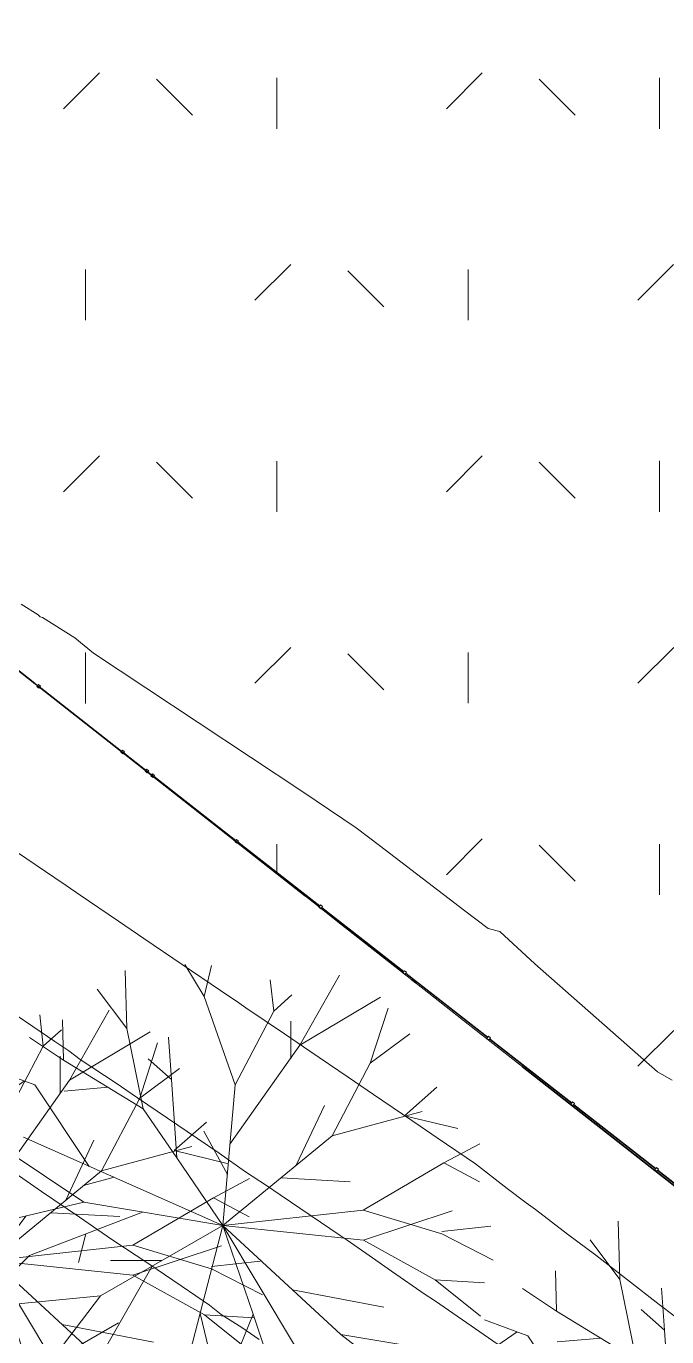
# Model space of a CAD drawing. Header units: metres. Extents: x -207 to 292, y -187 to 169.
# Drawn here: x -121.57 to -109.54, y -109.96 to -85.38 of the extents above; entities that cross this region are included whole.
import ezdxf

# ---------------------------------------------------------------- set-up
doc = ezdxf.new("R2010")
doc.units = ezdxf.units.M
doc.linetypes.add('IMPORT-IMPORT-LÍMITE2 _2_', pattern=[36.83, 6.35, -2.54, 0, -2.54, 25.4, 0, 0, 0])
for name, color, linetype, lineweight in [('A-GLAZ-CWMG', 7, 'Continuous', 9), ('ACHURADO', 7, 'Continuous', 9), ('arboles y arbustos', 7, 'Continuous', 9), ('C-TOPO', 7, 'Continuous', 9), ('C-TOPO-MAJR', 7, 'Continuous', 35), ('linea propiedad', 7, 'IMPORT-IMPORT-LÍMITE2 _2_', 35)]:
    doc.layers.add(name, color=color, linetype=linetype, lineweight=lineweight)
doc.layers.add('PR10-ARQ-PL-001-Emplazamiento-C-1_dwg', color=7, linetype='Continuous', lineweight=9, true_color=0x767676)

# ---------------------------------------------------------------- blocks, each defined once
blk = doc.blocks.new('PR10-ARQ-PL-001-Emplazamiento-C-1_dwg_Quad Corner Mullion - 50x50 mm-517351-PLANTA EMPLAZAMIENTO-674653-PLANTA EMPLAZAMIENTO ACTUALIZADO')
at = {"layer": 'A-GLAZ-CWMG', "flags": 128}
blk.add_lwpolyline([(0.025, 0.025), (-0.025, 0.025), (-0.025, -0.025), (0.025, -0.025)], close=True, dxfattribs=at)
blk = doc.blocks.new('PR10-ARQ-PL-001-Emplazamiento-C-1_dwg_Quad Corner Mullion - 50x50 mm-517358-PLANTA EMPLAZAMIENTO-674658-PLANTA EMPLAZAMIENTO ACTUALIZADO')
at = {"layer": 'A-GLAZ-CWMG', "flags": 128}
blk.add_lwpolyline([(0.025, 0.025), (0.025, -0.025), (-0.025, -0.025), (-0.025, 0.025)], close=True, dxfattribs=at)
blk = doc.blocks.new('PR10-ARQ-PL-001-Emplazamiento-C-1_dwg_Circular Mullion - 5mm-517344-PLANTA EMPLAZAMIENTO-674655-PLANTA EMPLAZAMIENTO ACTUALIZADO')
at = {"layer": 'A-GLAZ-CWMG', "flags": 128}
for points in [[(-84.442, 139.656), (-83.711, 141.464), (-83.713, 141.465), (-83.716, 141.466), (-84.446, 139.658), (-84.444, 139.657)], [(-84.444, 139.657), (-83.713, 141.465)]]:
    blk.add_lwpolyline(points, close=True, dxfattribs=at)
blk = doc.blocks.new('PR10-ARQ-PL-001-Emplazamiento-C-1_dwg_Circular Mullion - 5mm-523541-PLANTA EMPLAZAMIENTO-674665-PLANTA EMPLAZAMIENTO ACTUALIZADO')
at = {"layer": 'A-GLAZ-CWMG', "flags": 128}
for points in [[(-119.319, -99.334), (-119.736, -99.009), (-119.737, -99.01), (-119.739, -99.012), (-119.322, -99.338), (-119.32, -99.336)], [(-119.32, -99.336), (-119.737, -99.01)]]:
    blk.add_lwpolyline(points, close=True, dxfattribs=at)
blk = doc.blocks.new('PR10-ARQ-PL-001-Emplazamiento-C-1_dwg_Rectangular Mullion - 50 x 50 mm-517346-PLANTA EMPLAZAMIENTO-674657-PLANTA EMPLAZAMIENTO ACTUALIZADO')
at = {"layer": 'A-GLAZ-CWMG', "flags": 128}
blk.add_lwpolyline([(0.025, 0.025), (-0.025, 0.025), (-0.025, -0.025), (0.025, -0.025)], close=True, dxfattribs=at)
blk = doc.blocks.new('PR10-ARQ-PL-001-Emplazamiento-C-1_dwg_Rectangular Mullion - 50 x 50 mm-517357-PLANTA EMPLAZAMIENTO-674659-PLANTA EMPLAZAMIENTO ACTUALIZADO')
at = {"layer": 'A-GLAZ-CWMG', "flags": 128}
blk.add_lwpolyline([(0.025, 0.025), (0.025, -0.025), (-0.025, -0.025), (-0.025, 0.025)], close=True, dxfattribs=at)
blk = doc.blocks.new('PR10-ARQ-PL-001-Emplazamiento-C-1_dwg_Quad Corner Mullion - 50x50 mm-517354-PLANTA EMPLAZAMIENTO-674654-PLANTA EMPLAZAMIENTO ACTUALIZADO')
at = {"layer": 'A-GLAZ-CWMG', "flags": 128}
blk.add_lwpolyline([(0.025, 0.025), (0.025, -0.025), (-0.025, -0.025), (-0.025, 0.025)], close=True, dxfattribs=at)
blk = doc.blocks.new('PR10-ARQ-PL-001-Emplazamiento-C-1_dwg_Quad Corner Mullion - 50x50 mm-517356-PLANTA EMPLAZAMIENTO-674660-PLANTA EMPLAZAMIENTO ACTUALIZADO')
at = {"layer": 'A-GLAZ-CWMG', "flags": 128}
blk.add_lwpolyline([(0.025, 0.025), (-0.025, 0.025), (-0.025, -0.025), (0.025, -0.025)], close=True, dxfattribs=at)
blk = doc.blocks.new('PR10-ARQ-PL-001-Emplazamiento-C-1_dwg_PR10-ARQ-PL-001-Emplazamiento-WIP-A_dwg_arbolito2-671575-PLANTA EMPLAZAMIENTO-674710-PLANTA EMPLAZAMIENTO ACTUALIZADO')
at = {"layer": 'arboles y arbustos'}
for p, q in [((79, 3660), (-283, 4264)), ((-1368, 3061), (-1929, 3801)), ((3531, 3446), (3194, 2410)), ((1704, 3199), (1704, 2495)), ((1878, 2746), (565, 895)), ((-3295, 2076), (-3678, 1817)), ((-2547, 1888), (-1721, 1960)), ((2336, 1620), (1807, 496)), ((76, 1135), (516, 326)), ((-3637, 777), (-4331, 473)), ((-1609, 271), (-2183, 115)), ((2821, 188), (1534, 261)), ((-3269, -458), (-3616, -929)), ((3068, -911), (4732, -361)), ((-3676, -555), (-4665, -988)), ((5457, -647), (4542, -746)), ((-2140, -787), (-2280, -1329)), ((-716, -1292), (-1676, -1292)), ((4413, -1655), (5341, -1707)), ((1739, -1838), (3454, -2164)), ((-4369, -2226), (-3610, -2120)), ((6, -2283), (211, -3139)), ((-2328, -2920), (-1527, -2458)), ((-2796, -3175), (-3300, -4141)), ((-2023, -3367), (-2208, -5117)), ((3034, -3854), (4001, -4335)), ((-482, -4668), (-87, -4026)), ((-1156, -4443), (-1342, -5303)), ((1114, -4886), (1071, -5652))]:
    blk.add_line(p, q, dxfattribs=at)
at = {"layer": 'arboles y arbustos', "flags": 128}
for points in [[(1385, 3388), (661, 2007), (79, 3660), (221, 4243)], [(-2560, 2465), (-1063, 1554), (-1368, 3061), (-1401, 4150)], [(1322, 3974), (1385, 3388), (1728, 3690)], [(2623, 4059), (1878, 2746), (3390, 3652)], [(-3197, 2891), (-2560, 2465), (-2576, 3223)], [(4172, 1505), (2480, 1049), (3194, 2410), (3940, 2964)], [(-589, 2897), (-531, 2106), (-968, 2495)], [(-3908, 2302), (-3099, 2004), (-2078, 473)], [(-1063, 1554), (-433, 633), (-531, 2106)], [(2480, 1049), (433, -633), (661, 2007)], [(4449, 1960), (3842, 1426), (4838, 1183)], [(-4583, -358), (-3676, -555), (-2181, -197), (-3637, 777), (-4292, 1176)], [(-2181, -197), (433, -633), (-3312, 1026)], [(5254, 901), (4577, 540), (5249, 185)], [(-1866, -1951), (433, -633), (-433, 633)], [(4577, 540), (3067, -348), (433, -633), (2646, -2675)], [(-1080, -381), (-3199, -1193), (-4453, -2432)], [(3067, -348), (4539, -791), (5502, -1281)], [(-230, -3198), (433, -633), (1795, -2906)], [(997, -2297), (433, -633), (3068, -911), (4413, -1655), (5264, -2335)], [(-898, -1396), (-2023, -3367), (-2901, -4596)], [(-3623, -3597), (-2796, -3175), (-1866, -1951), (-3610, -2120), (-3954, -2795)], [(757, -2895), (997, -2297), (1284, -3142)], [(4224, -2938), (2646, -2675), (3965, -3695)], [(1996, -4647), (1795, -2906), (3034, -3854), (3507, -4643)], [(2305, -4291), (1284, -3142), (1114, -4886), (1710, -5354)], [(-1963, -5161), (-1156, -4443), (-230, -3198), (68, -4925)], [(2561, -5184), (2305, -4291), (3157, -4971)]]:
    blk.add_lwpolyline(points, dxfattribs=at)
blk = doc.blocks.new('PR10-ARQ-PL-001-Emplazamiento-C-1_dwg-674643-PLANTA EMPLAZAMIENTO ACTUALIZADO')
at = {"layer": 'ACHURADO'}
h = blk.add_hatch(dxfattribs=at)
h.set_pattern_fill('FP_1', color=256, style=0, pattern_type=2)
h.set_pattern_definition([(90, (-655750.258, -5498481.082), (-3.592, 3.592), [0.9525, -6.232]), (45, (-655750.258, -5498481.082), (-3.5921024484, 3.5921024484), [0.9525, -4.127]), (135, (-655750.258, -5498481.082), (-3.5921024484, -3.5921024484), [0.9525, -4.127])])
h.paths.add_polyline_path([(-94.086, -119.165), (-91.032, -70.423), (-99.695, -67.022), (-98.719, -64.566), (-118.96, -56.618), (-118.649, -55.835), (-118.855, -55.514), (-118.616, -54.913), (-118.277, -54.897), (-110.01, -34.083), (-113.235, -35.26), (-115.933, -41.843), (-119.856, -51.176), (-122.923, -49.89), (-125.331, -55.633), (-128.913, -54.131), (-126.505, -48.389), (-126.632, -48.335), (-127.862, -43.679), (-150.258, -47.708), (-150.258, -66.405), (-137.14, -85.351), (-95.256, -118.246)])
h.paths.add_polyline_path([(-120.421, -79.818), (-121.52, -78.705), (-122.585, -79.569), (-128.379, -76.931), (-126.546, -73.14), (-128.84, -72.278), (-126.416, -65.824), (-128.27, -65.134), (-127.165, -62.164), (-125.301, -62.857), (-123.251, -57.4), (-110.3, -62.621), (-115.401, -75.566), (-118.287, -74.464), (-118.635, -75.467), (-117.3, -76.959), (-119.206, -78.705)])
h.paths.add_polyline_path([(-126.458, -61.942), (-126.573, -61.936), (-126.796, -61.889), (-126.902, -61.848), (-127.004, -61.796), (-127.109, -61.727), (-127.189, -61.662), (-127.27, -61.581), (-127.341, -61.492), (-127.404, -61.397), (-127.456, -61.295), (-127.497, -61.188), (-127.526, -61.078), (-127.544, -60.965), (-127.55, -60.851), (-127.544, -60.737), (-127.526, -60.624), (-127.497, -60.514), (-127.456, -60.407), (-127.404, -60.305), (-127.341, -60.209), (-127.27, -60.121), (-127.189, -60.04), (-127.1, -59.968), (-127.004, -59.906), (-126.902, -59.854), (-126.685, -59.783), (-126.546, -59.764), (-126.458, -59.759), (-126.344, -59.765), (-126.232, -59.783), (-126.121, -59.813), (-126.015, -59.854), (-125.913, -59.906), (-125.817, -59.968), (-125.728, -60.04), (-125.647, -60.121), (-125.575, -60.209), (-125.513, -60.305), (-125.461, -60.407), (-125.42, -60.514), (-125.391, -60.624), (-125.373, -60.737), (-125.367, -60.851), (-125.373, -60.965), (-125.391, -61.078), (-125.42, -61.188), (-125.461, -61.295), (-125.513, -61.397), (-125.575, -61.492), (-125.647, -61.581), (-125.728, -61.662), (-125.817, -61.734), (-125.913, -61.796), (-126.076, -61.872), (-126.121, -61.889), (-126.232, -61.918), (-126.344, -61.936)])
h.paths.add_polyline_path([(-121.416, -57.963), (-121.431, -57.961), (-121.431, -57.927), (-121.403, -57.939)])
h.paths.add_polyline_path([(-121.487, -57.935), (-121.502, -57.933), (-121.502, -57.9), (-121.473, -57.911)])
h.paths.add_polyline_path([(-121.548, -57.91), (-121.563, -57.909), (-121.563, -57.875), (-121.535, -57.887)])
h.paths.add_polyline_path([(-121.62, -57.882), (-121.634, -57.88), (-121.634, -57.847), (-121.606, -57.859)])
h.paths.add_polyline_path([(-119.491, -57.024), (-120.384, -56.639), (-120.449, -56.79), (-120.881, -56.604), (-120.724, -56.241), (-120.293, -56.427), (-120.354, -56.569), (-119.461, -56.955)])
h.paths.add_polyline_path([(-120.572, -56.638), (-120.511, -56.617), (-120.487, -56.595), (-120.6, -56.543), (-120.607, -56.511), (-120.588, -56.484), (-120.567, -56.477), (-120.457, -56.525), (-120.467, -56.461), (-120.507, -56.411), (-120.567, -56.387), (-120.631, -56.395), (-120.682, -56.434), (-120.707, -56.494), (-120.7, -56.558), (-120.663, -56.61), (-120.604, -56.637)])
at = {"layer": 'C-TOPO', "flags": 128}
for points in [[(-109.413, -107.127), (-109.659, -106.933), (-110.301, -106.43), (-110.638, -106.164), (-110.815, -106.026), (-111.505, -105.484), (-112.662, -104.575), (-113.356, -104.03), (-113.923, -103.585), (-114.328, -103.267), (-114.877, -102.836), (-115.658, -102.222), (-116.18, -101.812), (-116.852, -101.285), (-117.534, -100.749), (-118.081, -100.319), (-118.894, -99.68), (-119.299, -99.362), (-121.501, -97.633), (-121.615, -97.543)], [(-121.639, -97.525), (-121.501, -97.633), (-119.299, -99.362), (-118.894, -99.68), (-118.081, -100.319), (-117.534, -100.749), (-116.852, -101.285), (-116.18, -101.812), (-115.658, -102.222), (-114.877, -102.836), (-114.328, -103.267), (-113.923, -103.585), (-113.356, -104.03), (-112.662, -104.575), (-111.505, -105.484), (-110.815, -106.026), (-110.638, -106.164), (-110.301, -106.43), (-109.659, -106.933), (-109.413, -107.127)]]:
    blk.add_lwpolyline(points, dxfattribs=at)
at = {"layer": 'C-TOPO-MAJR', "color": 1, "lineweight": 9, "true_color": 0xff0000, "flags": 128}
for points in [[(-121.662, -96.221), (-121.341, -96.422), (-121.304, -96.463), (-121.259, -96.474), (-120.653, -96.854), (-120.301, -97.142), (-116.376, -99.741), (-115.875, -100.081), (-115.373, -100.42), (-114.935, -100.752), (-113.336, -101.975), (-112.897, -102.307), (-112.674, -102.36), (-112.019, -102.971), (-109.718, -104.995), (-109.44, -105.151)], [(-109.403, -109.568), (-109.684, -109.36), (-110.281, -108.897), (-110.877, -108.435), (-111.409, -108.041), (-112.005, -107.578), (-112.182, -107.454), (-112.537, -107.184), (-113.133, -106.722), (-113.852, -106.234), (-114.175, -106.016), (-114.329, -105.909), (-115.048, -105.421), (-115.525, -105.096), (-116.244, -104.608), (-116.721, -104.283), (-117.441, -103.795), (-117.574, -103.698), (-117.917, -103.47), (-118.637, -102.981), (-119.356, -102.493), (-119.833, -102.168), (-120.552, -101.68), (-120.818, -101.499), (-121.029, -101.355), (-121.748, -100.867)], [(-112.384, -110.336), (-113.805, -109.351), (-113.923, -109.27), (-114.08, -109.168), (-114.712, -108.73), (-115.128, -108.441), (-115.542, -108.153), (-115.674, -108.065), (-116.801, -107.298), (-117.058, -107.126), (-117.452, -106.868), (-117.947, -106.521), (-118.351, -106.246), (-119.477, -105.48), (-119.877, -105.205), (-120.553, -104.764), (-120.767, -104.6), (-121.027, -104.428), (-122.153, -103.662)], [(-117.193, -110.012), (-117.517, -109.792), (-117.906, -109.546), (-118.127, -109.371), (-118.636, -109.021), (-118.813, -108.901), (-119.263, -108.597), (-119.956, -108.138), (-120.566, -107.717), (-121.276, -107.24), (-122.477, -106.408)]]:
    blk.add_lwpolyline(points, dxfattribs=at)
at = {"layer": 'linea propiedad', "flags": 128}
blk.add_lwpolyline([(143.795, -0.255), (151.813, 17.148), (-83.704, 141.488), (-161.771, -49.779), (-137.14, -85.351), (-83.167, -127.74), (-59.701, -140.481)], dxfattribs=at)
for name, p, rotation in [('PR10-ARQ-PL-001-Emplazamiento-C-1_dwg_Circular Mullion - 5mm-517344-PLANTA EMPLAZAMIENTO-674655-PLANTA EMPLAZAMIENTO ACTUALIZADO', (36.17, -55.07), 74.00000000000007), ('PR10-ARQ-PL-001-Emplazamiento-C-1_dwg_Circular Mullion - 5mm-517344-PLANTA EMPLAZAMIENTO-674655-PLANTA EMPLAZAMIENTO ACTUALIZADO', (36.17, -55.07), 74.00000000000007), ('PR10-ARQ-PL-001-Emplazamiento-C-1_dwg_Circular Mullion - 5mm-517344-PLANTA EMPLAZAMIENTO-674655-PLANTA EMPLAZAMIENTO ACTUALIZADO', (36.17, -55.07), 74.00000000000007), ('PR10-ARQ-PL-001-Emplazamiento-C-1_dwg_Circular Mullion - 5mm-517344-PLANTA EMPLAZAMIENTO-674655-PLANTA EMPLAZAMIENTO ACTUALIZADO', (37.746, -56.302), 73.9999999999997), ('PR10-ARQ-PL-001-Emplazamiento-C-1_dwg_Circular Mullion - 5mm-517344-PLANTA EMPLAZAMIENTO-674655-PLANTA EMPLAZAMIENTO ACTUALIZADO', (37.746, -56.302), 73.9999999999997), ('PR10-ARQ-PL-001-Emplazamiento-C-1_dwg_Circular Mullion - 5mm-517344-PLANTA EMPLAZAMIENTO-674655-PLANTA EMPLAZAMIENTO ACTUALIZADO', (37.746, -56.302), 73.9999999999997), ('PR10-ARQ-PL-001-Emplazamiento-C-1_dwg_Circular Mullion - 5mm-517344-PLANTA EMPLAZAMIENTO-674655-PLANTA EMPLAZAMIENTO ACTUALIZADO', (39.888, -57.976), 74.00000000000006), ('PR10-ARQ-PL-001-Emplazamiento-C-1_dwg_Circular Mullion - 5mm-517344-PLANTA EMPLAZAMIENTO-674655-PLANTA EMPLAZAMIENTO ACTUALIZADO', (39.888, -57.976), 74.00000000000006), ('PR10-ARQ-PL-001-Emplazamiento-C-1_dwg_Circular Mullion - 5mm-517344-PLANTA EMPLAZAMIENTO-674655-PLANTA EMPLAZAMIENTO ACTUALIZADO', (39.888, -57.976), 74.00000000000006), ('PR10-ARQ-PL-001-Emplazamiento-C-1_dwg_Quad Corner Mullion - 50x50 mm-517354-PLANTA EMPLAZAMIENTO-674654-PLANTA EMPLAZAMIENTO ACTUALIZADO', (-119.191, -99.438), 141.9999999999999), ('PR10-ARQ-PL-001-Emplazamiento-C-1_dwg_Quad Corner Mullion - 50x50 mm-517356-PLANTA EMPLAZAMIENTO-674660-PLANTA EMPLAZAMIENTO ACTUALIZADO', (-119.191, -99.438), 141.9999999999999), ('PR10-ARQ-PL-001-Emplazamiento-C-1_dwg_Circular Mullion - 5mm-517344-PLANTA EMPLAZAMIENTO-674655-PLANTA EMPLAZAMIENTO ACTUALIZADO', (41.464, -59.207), 73.9999999999997), ('PR10-ARQ-PL-001-Emplazamiento-C-1_dwg_Circular Mullion - 5mm-517344-PLANTA EMPLAZAMIENTO-674655-PLANTA EMPLAZAMIENTO ACTUALIZADO', (41.464, -59.207), 73.9999999999997), ('PR10-ARQ-PL-001-Emplazamiento-C-1_dwg_Circular Mullion - 5mm-517344-PLANTA EMPLAZAMIENTO-674655-PLANTA EMPLAZAMIENTO ACTUALIZADO', (41.464, -59.207), 73.9999999999997), ('PR10-ARQ-PL-001-Emplazamiento-C-1_dwg_Circular Mullion - 5mm-517344-PLANTA EMPLAZAMIENTO-674655-PLANTA EMPLAZAMIENTO ACTUALIZADO', (43.041, -60.438), 74.00000000000007), ('PR10-ARQ-PL-001-Emplazamiento-C-1_dwg_Circular Mullion - 5mm-517344-PLANTA EMPLAZAMIENTO-674655-PLANTA EMPLAZAMIENTO ACTUALIZADO', (43.041, -60.438), 74.00000000000007), ('PR10-ARQ-PL-001-Emplazamiento-C-1_dwg_Circular Mullion - 5mm-517344-PLANTA EMPLAZAMIENTO-674655-PLANTA EMPLAZAMIENTO ACTUALIZADO', (43.041, -60.438), 74.00000000000007), ('PR10-ARQ-PL-001-Emplazamiento-C-1_dwg_Circular Mullion - 5mm-517344-PLANTA EMPLAZAMIENTO-674655-PLANTA EMPLAZAMIENTO ACTUALIZADO', (44.617, -61.67), 73.9999999999997), ('PR10-ARQ-PL-001-Emplazamiento-C-1_dwg_Circular Mullion - 5mm-517344-PLANTA EMPLAZAMIENTO-674655-PLANTA EMPLAZAMIENTO ACTUALIZADO', (44.617, -61.67), 73.9999999999997), ('PR10-ARQ-PL-001-Emplazamiento-C-1_dwg_Circular Mullion - 5mm-517344-PLANTA EMPLAZAMIENTO-674655-PLANTA EMPLAZAMIENTO ACTUALIZADO', (44.617, -61.67), 73.9999999999997), ('PR10-ARQ-PL-001-Emplazamiento-C-1_dwg_Circular Mullion - 5mm-517344-PLANTA EMPLAZAMIENTO-674655-PLANTA EMPLAZAMIENTO ACTUALIZADO', (46.193, -62.901), 74.00000000000007), ('PR10-ARQ-PL-001-Emplazamiento-C-1_dwg_Circular Mullion - 5mm-517344-PLANTA EMPLAZAMIENTO-674655-PLANTA EMPLAZAMIENTO ACTUALIZADO', (46.193, -62.901), 74.00000000000007), ('PR10-ARQ-PL-001-Emplazamiento-C-1_dwg_Circular Mullion - 5mm-517344-PLANTA EMPLAZAMIENTO-674655-PLANTA EMPLAZAMIENTO ACTUALIZADO', (46.193, -62.901), 74.00000000000007), ('PR10-ARQ-PL-001-Emplazamiento-C-1_dwg_Circular Mullion - 5mm-517344-PLANTA EMPLAZAMIENTO-674655-PLANTA EMPLAZAMIENTO ACTUALIZADO', (47.769, -64.132), 73.9999999999997), ('PR10-ARQ-PL-001-Emplazamiento-C-1_dwg_Circular Mullion - 5mm-517344-PLANTA EMPLAZAMIENTO-674655-PLANTA EMPLAZAMIENTO ACTUALIZADO', (47.769, -64.132), 73.9999999999997), ('PR10-ARQ-PL-001-Emplazamiento-C-1_dwg_Circular Mullion - 5mm-517344-PLANTA EMPLAZAMIENTO-674655-PLANTA EMPLAZAMIENTO ACTUALIZADO', (47.769, -64.132), 73.9999999999997), ('PR10-ARQ-PL-001-Emplazamiento-C-1_dwg_Circular Mullion - 5mm-517344-PLANTA EMPLAZAMIENTO-674655-PLANTA EMPLAZAMIENTO ACTUALIZADO', (49.345, -65.363), 74.00000000000007), ('PR10-ARQ-PL-001-Emplazamiento-C-1_dwg_Circular Mullion - 5mm-517344-PLANTA EMPLAZAMIENTO-674655-PLANTA EMPLAZAMIENTO ACTUALIZADO', (49.345, -65.363), 74.00000000000007), ('PR10-ARQ-PL-001-Emplazamiento-C-1_dwg_Circular Mullion - 5mm-517344-PLANTA EMPLAZAMIENTO-674655-PLANTA EMPLAZAMIENTO ACTUALIZADO', (49.345, -65.363), 74.00000000000007)]:
    blk.add_blockref(name, p, dxfattribs=dict(rotation=rotation))
at = {"extrusion": (0, 0, -1), "rotation": 218.0000000000002}
for name, p in [('PR10-ARQ-PL-001-Emplazamiento-C-1_dwg_Rectangular Mullion - 50 x 50 mm-517346-PLANTA EMPLAZAMIENTO-674657-PLANTA EMPLAZAMIENTO ACTUALIZADO', (121.333, -97.764)), ('PR10-ARQ-PL-001-Emplazamiento-C-1_dwg_Rectangular Mullion - 50 x 50 mm-517357-PLANTA EMPLAZAMIENTO-674659-PLANTA EMPLAZAMIENTO ACTUALIZADO', (121.333, -97.764)), ('PR10-ARQ-PL-001-Emplazamiento-C-1_dwg_Rectangular Mullion - 50 x 50 mm-517346-PLANTA EMPLAZAMIENTO-674657-PLANTA EMPLAZAMIENTO ACTUALIZADO', (119.757, -98.995)), ('PR10-ARQ-PL-001-Emplazamiento-C-1_dwg_Rectangular Mullion - 50 x 50 mm-517357-PLANTA EMPLAZAMIENTO-674659-PLANTA EMPLAZAMIENTO ACTUALIZADO', (119.757, -98.995)), ('PR10-ARQ-PL-001-Emplazamiento-C-1_dwg_Quad Corner Mullion - 50x50 mm-517351-PLANTA EMPLAZAMIENTO-674653-PLANTA EMPLAZAMIENTO ACTUALIZADO', (119.301, -99.352)), ('PR10-ARQ-PL-001-Emplazamiento-C-1_dwg_Quad Corner Mullion - 50x50 mm-517358-PLANTA EMPLAZAMIENTO-674658-PLANTA EMPLAZAMIENTO ACTUALIZADO', (119.301, -99.352)), ('PR10-ARQ-PL-001-Emplazamiento-C-1_dwg_Rectangular Mullion - 50 x 50 mm-517346-PLANTA EMPLAZAMIENTO-674657-PLANTA EMPLAZAMIENTO ACTUALIZADO', (117.615, -100.669)), ('PR10-ARQ-PL-001-Emplazamiento-C-1_dwg_Rectangular Mullion - 50 x 50 mm-517357-PLANTA EMPLAZAMIENTO-674659-PLANTA EMPLAZAMIENTO ACTUALIZADO', (117.615, -100.669)), ('PR10-ARQ-PL-001-Emplazamiento-C-1_dwg_Rectangular Mullion - 50 x 50 mm-517346-PLANTA EMPLAZAMIENTO-674657-PLANTA EMPLAZAMIENTO ACTUALIZADO', (116.039, -101.9)), ('PR10-ARQ-PL-001-Emplazamiento-C-1_dwg_Rectangular Mullion - 50 x 50 mm-517357-PLANTA EMPLAZAMIENTO-674659-PLANTA EMPLAZAMIENTO ACTUALIZADO', (116.039, -101.9)), ('PR10-ARQ-PL-001-Emplazamiento-C-1_dwg_Rectangular Mullion - 50 x 50 mm-517346-PLANTA EMPLAZAMIENTO-674657-PLANTA EMPLAZAMIENTO ACTUALIZADO', (114.463, -103.132)), ('PR10-ARQ-PL-001-Emplazamiento-C-1_dwg_Rectangular Mullion - 50 x 50 mm-517357-PLANTA EMPLAZAMIENTO-674659-PLANTA EMPLAZAMIENTO ACTUALIZADO', (114.463, -103.132)), ('PR10-ARQ-PL-001-Emplazamiento-C-1_dwg_Rectangular Mullion - 50 x 50 mm-517346-PLANTA EMPLAZAMIENTO-674657-PLANTA EMPLAZAMIENTO ACTUALIZADO', (112.887, -104.363)), ('PR10-ARQ-PL-001-Emplazamiento-C-1_dwg_Rectangular Mullion - 50 x 50 mm-517357-PLANTA EMPLAZAMIENTO-674659-PLANTA EMPLAZAMIENTO ACTUALIZADO', (112.887, -104.363)), ('PR10-ARQ-PL-001-Emplazamiento-C-1_dwg_Rectangular Mullion - 50 x 50 mm-517346-PLANTA EMPLAZAMIENTO-674657-PLANTA EMPLAZAMIENTO ACTUALIZADO', (111.311, -105.594)), ('PR10-ARQ-PL-001-Emplazamiento-C-1_dwg_Rectangular Mullion - 50 x 50 mm-517357-PLANTA EMPLAZAMIENTO-674659-PLANTA EMPLAZAMIENTO ACTUALIZADO', (111.311, -105.594)), ('PR10-ARQ-PL-001-Emplazamiento-C-1_dwg_Rectangular Mullion - 50 x 50 mm-517346-PLANTA EMPLAZAMIENTO-674657-PLANTA EMPLAZAMIENTO ACTUALIZADO', (109.735, -106.825)), ('PR10-ARQ-PL-001-Emplazamiento-C-1_dwg_Rectangular Mullion - 50 x 50 mm-517357-PLANTA EMPLAZAMIENTO-674659-PLANTA EMPLAZAMIENTO ACTUALIZADO', (109.735, -106.825))]:
    blk.add_blockref(name, p, dxfattribs=at)
blk.add_blockref('PR10-ARQ-PL-001-Emplazamiento-C-1_dwg_Circular Mullion - 5mm-523541-PLANTA EMPLAZAMIENTO-674665-PLANTA EMPLAZAMIENTO ACTUALIZADO', (0, 0))
blk.add_blockref('PR10-ARQ-PL-001-Emplazamiento-C-1_dwg_Circular Mullion - 5mm-523541-PLANTA EMPLAZAMIENTO-674665-PLANTA EMPLAZAMIENTO ACTUALIZADO', (0, 0))
blk.add_blockref('PR10-ARQ-PL-001-Emplazamiento-C-1_dwg_Circular Mullion - 5mm-523541-PLANTA EMPLAZAMIENTO-674665-PLANTA EMPLAZAMIENTO ACTUALIZADO', (0, 0))
at = {"xscale": 0.001, "yscale": 0.001, "zscale": 0.001}
for p in [(-118.306, -107.243), (-122.63, -107.898), (-109.054, -111.948)]:
    blk.add_blockref('PR10-ARQ-PL-001-Emplazamiento-C-1_dwg_PR10-ARQ-PL-001-Emplazamiento-WIP-A_dwg_arbolito2-671575-PLANTA EMPLAZAMIENTO-674710-PLANTA EMPLAZAMIENTO ACTUALIZADO', p, dxfattribs=at)
blk = doc.blocks.new('Quad Corner Mullion - 50x50 mm-517351-PLANTA EMPLAZAMIENTO ACTUALIZADO')
at = {"layer": 'A-GLAZ-CWMG'}
for p, q in [((0.025, 0.025), (-0.025, 0.025)), ((-0.025, 0.025), (-0.025, -0.025)), ((0.025, -0.025), (0.025, 0.025)), ((-0.025, -0.025), (0.025, -0.025))]:
    blk.add_line(p, q, dxfattribs=at)
blk = doc.blocks.new('Quad Corner Mullion - 50x50 mm-517358-PLANTA EMPLAZAMIENTO ACTUALIZADO')
at = {"layer": 'A-GLAZ-CWMG'}
for p, q in [((-0.025, -0.025), (-0.025, 0.025)), ((-0.025, 0.025), (0.025, 0.025)), ((0.025, 0.025), (0.025, -0.025)), ((0.025, -0.025), (-0.025, -0.025))]:
    blk.add_line(p, q, dxfattribs=at)
blk = doc.blocks.new('Circular Mullion - 5mm-517344-PLANTA EMPLAZAMIENTO ACTUALIZADO')
at = {"layer": 'A-GLAZ-CWMG'}
for p, q in [((-83.716, 141.466), (-84.446, 139.658)), ((-84.444, 139.657), (-83.713, 141.465)), ((-83.713, 141.465), (-84.444, 139.657)), ((-84.442, 139.656), (-83.711, 141.464)), ((-83.713, 141.465), (-83.716, 141.466)), ((-83.711, 141.464), (-83.713, 141.465)), ((-84.446, 139.658), (-84.444, 139.657)), ((-84.444, 139.657), (-84.442, 139.656))]:
    blk.add_line(p, q, dxfattribs=at)
blk = doc.blocks.new('Circular Mullion - 5mm-523541-PLANTA EMPLAZAMIENTO ACTUALIZADO')
at = {"layer": 'A-GLAZ-CWMG'}
for p, q in [((-119.737, -99.01), (-119.739, -99.012)), ((-119.739, -99.012), (-119.322, -99.338)), ((-119.736, -99.009), (-119.737, -99.01)), ((-119.32, -99.336), (-119.737, -99.01)), ((-119.737, -99.01), (-119.32, -99.336)), ((-119.319, -99.334), (-119.736, -99.009)), ((-119.322, -99.338), (-119.32, -99.336)), ((-119.32, -99.336), (-119.319, -99.334))]:
    blk.add_line(p, q, dxfattribs=at)
blk = doc.blocks.new('Rectangular Mullion - 50 x 50 mm-517346-PLANTA EMPLAZAMIENTO ACTUALIZADO')
at = {"layer": 'A-GLAZ-CWMG'}
for p, q in [((0.025, 0.025), (-0.025, 0.025)), ((-0.025, 0.025), (-0.025, -0.025)), ((0.025, -0.025), (0.025, 0.025)), ((-0.025, -0.025), (0.025, -0.025))]:
    blk.add_line(p, q, dxfattribs=at)
blk = doc.blocks.new('Rectangular Mullion - 50 x 50 mm-517357-PLANTA EMPLAZAMIENTO ACTUALIZADO')
at = {"layer": 'A-GLAZ-CWMG'}
for p, q in [((-0.025, -0.025), (-0.025, 0.025)), ((-0.025, 0.025), (0.025, 0.025)), ((0.025, 0.025), (0.025, -0.025)), ((0.025, -0.025), (-0.025, -0.025))]:
    blk.add_line(p, q, dxfattribs=at)
blk = doc.blocks.new('Quad Corner Mullion - 50x50 mm-517354-PLANTA EMPLAZAMIENTO ACTUALIZADO')
at = {"layer": 'A-GLAZ-CWMG'}
for p, q in [((-0.025, -0.025), (-0.025, 0.025)), ((-0.025, 0.025), (0.025, 0.025)), ((0.025, 0.025), (0.025, -0.025)), ((0.025, -0.025), (-0.025, -0.025))]:
    blk.add_line(p, q, dxfattribs=at)
blk = doc.blocks.new('Quad Corner Mullion - 50x50 mm-517356-PLANTA EMPLAZAMIENTO ACTUALIZADO')
at = {"layer": 'A-GLAZ-CWMG'}
for p, q in [((0.025, 0.025), (-0.025, 0.025)), ((-0.025, 0.025), (-0.025, -0.025)), ((0.025, -0.025), (0.025, 0.025)), ((-0.025, -0.025), (0.025, -0.025))]:
    blk.add_line(p, q, dxfattribs=at)

msp = doc.modelspace()

# ---------------------------------------------------------------- linework, layer by layer
at = {"layer": 'C-TOPO'}
for p, q in [((-121.639, -97.525), (-121.501, -97.633)), ((-121.501, -97.633), (-121.615, -97.543)), ((-121.501, -97.633), (-119.299, -99.362)), ((-119.299, -99.362), (-121.501, -97.633)), ((-119.299, -99.362), (-118.894, -99.68)), ((-118.894, -99.68), (-119.299, -99.362)), ((-118.894, -99.68), (-118.081, -100.319)), ((-118.081, -100.319), (-118.894, -99.68)), ((-118.081, -100.319), (-117.534, -100.749)), ((-117.534, -100.749), (-118.081, -100.319)), ((-117.534, -100.749), (-116.852, -101.285)), ((-116.852, -101.285), (-117.534, -100.749)), ((-116.852, -101.285), (-116.18, -101.812)), ((-116.18, -101.812), (-116.852, -101.285)), ((-116.18, -101.812), (-115.658, -102.222)), ((-115.658, -102.222), (-116.18, -101.812)), ((-115.658, -102.222), (-114.877, -102.836)), ((-114.877, -102.836), (-115.658, -102.222)), ((-114.877, -102.836), (-114.328, -103.267)), ((-114.328, -103.267), (-114.877, -102.836)), ((-114.328, -103.267), (-113.923, -103.585)), ((-113.923, -103.585), (-114.328, -103.267)), ((-113.923, -103.585), (-113.356, -104.03)), ((-113.356, -104.03), (-113.923, -103.585)), ((-113.356, -104.03), (-112.662, -104.575)), ((-112.662, -104.575), (-113.356, -104.03)), ((-112.662, -104.575), (-111.505, -105.484)), ((-111.505, -105.484), (-112.662, -104.575)), ((-111.505, -105.484), (-110.815, -106.026)), ((-110.815, -106.026), (-111.505, -105.484)), ((-110.815, -106.026), (-110.638, -106.164)), ((-110.638, -106.164), (-110.815, -106.026)), ((-110.638, -106.164), (-110.301, -106.43)), ((-110.301, -106.43), (-110.638, -106.164)), ((-110.301, -106.43), (-109.659, -106.933)), ((-109.659, -106.933), (-110.301, -106.43)), ((-109.659, -106.933), (-109.413, -107.127)), ((-109.413, -107.127), (-109.659, -106.933))]:
    msp.add_line(p, q, dxfattribs=at)
at = {"layer": 'C-TOPO-MAJR', "color": 1, "lineweight": 9, "true_color": 0xff0000, "flags": 128}
for points in [[(-121.662, -96.221), (-121.341, -96.422), (-121.304, -96.463), (-121.259, -96.474), (-120.653, -96.854), (-120.301, -97.142), (-116.376, -99.741), (-115.875, -100.081), (-115.373, -100.42), (-114.935, -100.752), (-113.336, -101.975), (-112.897, -102.307), (-112.674, -102.36), (-112.019, -102.971), (-109.718, -104.995), (-109.44, -105.151)], [(-109.403, -109.568), (-109.684, -109.36), (-110.281, -108.897), (-110.877, -108.435), (-111.409, -108.041), (-112.005, -107.578), (-112.182, -107.454), (-112.537, -107.184), (-113.133, -106.722), (-113.852, -106.234), (-114.175, -106.016), (-114.329, -105.909), (-115.048, -105.421), (-115.525, -105.096), (-116.244, -104.608), (-116.721, -104.283), (-117.441, -103.795), (-117.574, -103.698), (-117.917, -103.47), (-118.637, -102.981), (-119.356, -102.493), (-119.833, -102.168), (-120.552, -101.68), (-120.818, -101.499), (-121.029, -101.355), (-121.748, -100.867)], [(-122.153, -103.662), (-121.027, -104.428), (-120.767, -104.6), (-120.553, -104.764), (-119.877, -105.205), (-119.477, -105.48), (-118.351, -106.246), (-117.947, -106.521), (-117.452, -106.868), (-117.058, -107.126), (-116.801, -107.298), (-115.674, -108.065), (-115.542, -108.153), (-115.128, -108.441), (-114.712, -108.73), (-114.08, -109.168), (-113.923, -109.27), (-113.805, -109.351), (-112.384, -110.336)], [(-117.193, -110.012), (-117.517, -109.792), (-117.906, -109.546), (-118.127, -109.371), (-118.636, -109.021), (-118.813, -108.901), (-119.263, -108.597), (-119.956, -108.138), (-120.566, -107.717), (-121.276, -107.24), (-122.477, -106.408)]]:
    msp.add_lwpolyline(points, dxfattribs=at)

# ---------------------------------------------------------------- block references
at = {"layer": 'A-GLAZ-CWMG'}
for name, p, rotation in [('Circular Mullion - 5mm-517344-PLANTA EMPLAZAMIENTO ACTUALIZADO', (36.17, -55.07), 74.00000000000007), ('Circular Mullion - 5mm-517344-PLANTA EMPLAZAMIENTO ACTUALIZADO', (36.17, -55.07), 74.00000000000007), ('Circular Mullion - 5mm-517344-PLANTA EMPLAZAMIENTO ACTUALIZADO', (36.17, -55.07), 74.00000000000007), ('Circular Mullion - 5mm-517344-PLANTA EMPLAZAMIENTO ACTUALIZADO', (37.746, -56.302), 73.9999999999997), ('Circular Mullion - 5mm-517344-PLANTA EMPLAZAMIENTO ACTUALIZADO', (37.746, -56.302), 73.9999999999997), ('Circular Mullion - 5mm-517344-PLANTA EMPLAZAMIENTO ACTUALIZADO', (37.746, -56.302), 73.9999999999997), ('Circular Mullion - 5mm-517344-PLANTA EMPLAZAMIENTO ACTUALIZADO', (39.888, -57.976), 74.00000000000006), ('Circular Mullion - 5mm-517344-PLANTA EMPLAZAMIENTO ACTUALIZADO', (39.888, -57.976), 74.00000000000006), ('Circular Mullion - 5mm-517344-PLANTA EMPLAZAMIENTO ACTUALIZADO', (39.888, -57.976), 74.00000000000006), ('Quad Corner Mullion - 50x50 mm-517354-PLANTA EMPLAZAMIENTO ACTUALIZADO', (-119.191, -99.438), 141.9999999999999), ('Quad Corner Mullion - 50x50 mm-517356-PLANTA EMPLAZAMIENTO ACTUALIZADO', (-119.191, -99.438), 141.9999999999999), ('Circular Mullion - 5mm-517344-PLANTA EMPLAZAMIENTO ACTUALIZADO', (41.464, -59.207), 73.9999999999997), ('Circular Mullion - 5mm-517344-PLANTA EMPLAZAMIENTO ACTUALIZADO', (41.464, -59.207), 73.9999999999997), ('Circular Mullion - 5mm-517344-PLANTA EMPLAZAMIENTO ACTUALIZADO', (41.464, -59.207), 73.9999999999997), ('Circular Mullion - 5mm-517344-PLANTA EMPLAZAMIENTO ACTUALIZADO', (43.041, -60.438), 74.00000000000007), ('Circular Mullion - 5mm-517344-PLANTA EMPLAZAMIENTO ACTUALIZADO', (43.041, -60.438), 74.00000000000007), ('Circular Mullion - 5mm-517344-PLANTA EMPLAZAMIENTO ACTUALIZADO', (43.041, -60.438), 74.00000000000007), ('Circular Mullion - 5mm-517344-PLANTA EMPLAZAMIENTO ACTUALIZADO', (44.617, -61.67), 73.9999999999997), ('Circular Mullion - 5mm-517344-PLANTA EMPLAZAMIENTO ACTUALIZADO', (44.617, -61.67), 73.9999999999997), ('Circular Mullion - 5mm-517344-PLANTA EMPLAZAMIENTO ACTUALIZADO', (44.617, -61.67), 73.9999999999997), ('Circular Mullion - 5mm-517344-PLANTA EMPLAZAMIENTO ACTUALIZADO', (46.193, -62.901), 74.00000000000007), ('Circular Mullion - 5mm-517344-PLANTA EMPLAZAMIENTO ACTUALIZADO', (46.193, -62.901), 74.00000000000007), ('Circular Mullion - 5mm-517344-PLANTA EMPLAZAMIENTO ACTUALIZADO', (46.193, -62.901), 74.00000000000007), ('Circular Mullion - 5mm-517344-PLANTA EMPLAZAMIENTO ACTUALIZADO', (47.769, -64.132), 73.9999999999997), ('Circular Mullion - 5mm-517344-PLANTA EMPLAZAMIENTO ACTUALIZADO', (47.769, -64.132), 73.9999999999997), ('Circular Mullion - 5mm-517344-PLANTA EMPLAZAMIENTO ACTUALIZADO', (47.769, -64.132), 73.9999999999997), ('Circular Mullion - 5mm-517344-PLANTA EMPLAZAMIENTO ACTUALIZADO', (49.345, -65.363), 74.00000000000007), ('Circular Mullion - 5mm-517344-PLANTA EMPLAZAMIENTO ACTUALIZADO', (49.345, -65.363), 74.00000000000007), ('Circular Mullion - 5mm-517344-PLANTA EMPLAZAMIENTO ACTUALIZADO', (49.345, -65.363), 74.00000000000007)]:
    msp.add_blockref(name, p, dxfattribs=dict(at, rotation=rotation))
at = {"layer": 'A-GLAZ-CWMG', "extrusion": (0, 0, -1), "rotation": 218.0000000000002}
for name, p in [('Rectangular Mullion - 50 x 50 mm-517346-PLANTA EMPLAZAMIENTO ACTUALIZADO', (121.333, -97.764)), ('Rectangular Mullion - 50 x 50 mm-517357-PLANTA EMPLAZAMIENTO ACTUALIZADO', (121.333, -97.764)), ('Rectangular Mullion - 50 x 50 mm-517346-PLANTA EMPLAZAMIENTO ACTUALIZADO', (119.757, -98.995)), ('Rectangular Mullion - 50 x 50 mm-517357-PLANTA EMPLAZAMIENTO ACTUALIZADO', (119.757, -98.995)), ('Quad Corner Mullion - 50x50 mm-517351-PLANTA EMPLAZAMIENTO ACTUALIZADO', (119.301, -99.352)), ('Quad Corner Mullion - 50x50 mm-517358-PLANTA EMPLAZAMIENTO ACTUALIZADO', (119.301, -99.352)), ('Rectangular Mullion - 50 x 50 mm-517346-PLANTA EMPLAZAMIENTO ACTUALIZADO', (117.615, -100.669)), ('Rectangular Mullion - 50 x 50 mm-517357-PLANTA EMPLAZAMIENTO ACTUALIZADO', (117.615, -100.669)), ('Rectangular Mullion - 50 x 50 mm-517346-PLANTA EMPLAZAMIENTO ACTUALIZADO', (116.039, -101.9)), ('Rectangular Mullion - 50 x 50 mm-517357-PLANTA EMPLAZAMIENTO ACTUALIZADO', (116.039, -101.9)), ('Rectangular Mullion - 50 x 50 mm-517346-PLANTA EMPLAZAMIENTO ACTUALIZADO', (114.463, -103.132)), ('Rectangular Mullion - 50 x 50 mm-517357-PLANTA EMPLAZAMIENTO ACTUALIZADO', (114.463, -103.132)), ('Rectangular Mullion - 50 x 50 mm-517346-PLANTA EMPLAZAMIENTO ACTUALIZADO', (112.887, -104.363)), ('Rectangular Mullion - 50 x 50 mm-517357-PLANTA EMPLAZAMIENTO ACTUALIZADO', (112.887, -104.363)), ('Rectangular Mullion - 50 x 50 mm-517346-PLANTA EMPLAZAMIENTO ACTUALIZADO', (111.311, -105.594)), ('Rectangular Mullion - 50 x 50 mm-517357-PLANTA EMPLAZAMIENTO ACTUALIZADO', (111.311, -105.594)), ('Rectangular Mullion - 50 x 50 mm-517346-PLANTA EMPLAZAMIENTO ACTUALIZADO', (109.735, -106.825)), ('Rectangular Mullion - 50 x 50 mm-517357-PLANTA EMPLAZAMIENTO ACTUALIZADO', (109.735, -106.825))]:
    msp.add_blockref(name, p, dxfattribs=at)
at = {"layer": 'A-GLAZ-CWMG'}
msp.add_blockref('Circular Mullion - 5mm-523541-PLANTA EMPLAZAMIENTO ACTUALIZADO', (0, 0), dxfattribs=at)
msp.add_blockref('Circular Mullion - 5mm-523541-PLANTA EMPLAZAMIENTO ACTUALIZADO', (0, 0), dxfattribs=at)
msp.add_blockref('Circular Mullion - 5mm-523541-PLANTA EMPLAZAMIENTO ACTUALIZADO', (0, 0), dxfattribs=at)
at = {"layer": 'PR10-ARQ-PL-001-Emplazamiento-C-1_dwg', "color": 7}
msp.add_blockref('PR10-ARQ-PL-001-Emplazamiento-C-1_dwg-674643-PLANTA EMPLAZAMIENTO ACTUALIZADO', (0, 0), dxfattribs=at)

doc.saveas('drawing.dxf')
